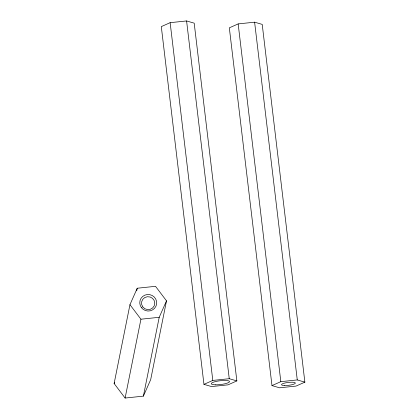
<?xml version="1.0" encoding="UTF-8"?>
<svg xmlns="http://www.w3.org/2000/svg" width="419" height="419" viewBox="0 0 419 419"><rect width="100%" height="100%" fill="white"/><g stroke="black" fill="none" stroke-linecap="round" stroke-linejoin="round"><path stroke-width="0.63" d="M114.125 383.516L129.953 304.686L137.243 288.235L155.517 286.318L166.505 300.852L150.672 379.682L143.382 396.133L125.108 398.05L114.125 383.516L114.644 382.343M136.73 290.802L137.243 288.235M125.108 398.05L140.936 319.215L129.953 304.686M143.382 396.133L159.215 317.298L166.505 300.852M170.14 22.673L161.299 26.612L203.959 384.359L211.569 386.569L228.015 384.846L236.855 380.908L194.196 23.16L186.591 20.95L170.14 22.673L212.8 380.426L203.959 384.359M238.165 23.909L229.324 27.843L271.983 385.595L279.588 387.805L296.034 386.082L304.875 382.144L262.215 24.396L254.611 22.186L238.165 23.909L280.824 381.662L271.983 385.595M140.936 319.215L159.215 317.298M212.8 380.426L229.251 378.703L236.855 380.908M280.824 381.662L297.27 379.933L304.875 382.144M254.611 22.186L297.27 379.933M186.591 20.95L229.251 378.703M215.497 384.82A9.208 1.917 -6.8 0 0 229.544 381.678A9.208 1.917 -6.8 0 0 216.183 381.405A9.208 1.917 -6.8 0 0 215.497 384.82M142.837 306.98A6.631 6.468 11.4 0 0 154.229 305.786A6.631 6.468 11.4 0 0 147.383 296.72A6.631 6.468 11.4 0 0 142.837 306.98M141.439 307.646A8.474 8.265 11.4 0 0 155.999 306.116A8.474 8.265 11.4 0 0 147.247 294.541A8.474 8.265 11.4 0 0 141.439 307.646M284.695 385.532A6.997 1.456 -6.8 0 0 295.374 383.144A6.997 1.456 -6.8 0 0 285.219 382.94A6.997 1.456 -6.8 0 0 284.695 385.532"/></g></svg>
